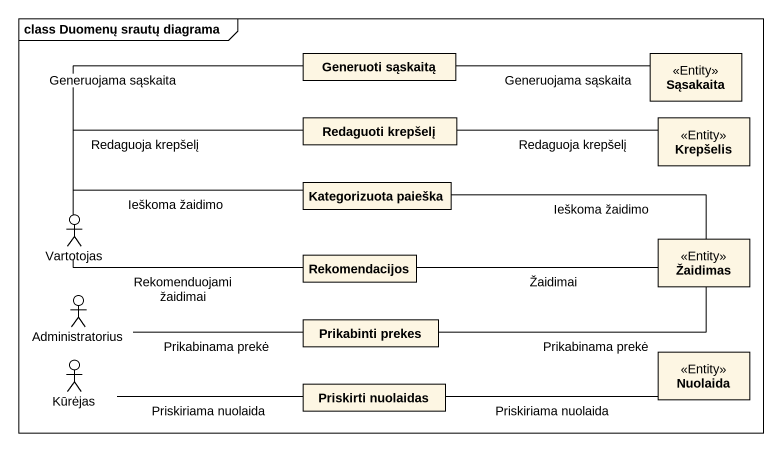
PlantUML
@startuml
mainframe class Duomenų srautų diagrama
allowmixing
hide circle
hide empty members
class "Generuoti sąskaitą" as Generuoti_sąskaitą
class Sąsakaita <<Entity>>
class "Redaguoti krepšelį" as Redaguoti_krepšelį
class Krepšelis <<Entity>>
actor Vartotojas
class "Kategorizuota paieška" as Kategorizuota_paieška
class Rekomendacijos
class Žaidimas <<Entity>>
actor Administratorius
class "Prikabinti prekes" as Prikabinti_prekes
actor Kūrėjas
class Nuolaida <<Entity>>
class "Priskirti nuolaidas" as Priskirti_nuolaidas
Generuoti_sąskaitą -right- Sąsakaita : Generuojama sąskaita
Redaguoti_krepšelį -right- Krepšelis : Redaguoja krepšelį
Vartotojas -right- Generuoti_sąskaitą : Generuojama sąskaita
Vartotojas -right- Redaguoti_krepšelį : Redaguoja krepšelį
Vartotojas -right- Kategorizuota_paieška : Ieškoma žaidimo
Kategorizuota_paieška -right- Žaidimas : Ieškoma žaidimo
Rekomendacijos -left- Vartotojas : Rekomenduojami žaidimai
Žaidimas -left- Rekomendacijos : Žaidimai
Administratorius -right- Prikabinti_prekes : Prikabinama prekė
Prikabinti_prekes -right- Žaidimas : Prikabinama prekė
Kūrėjas -right- Priskirti_nuolaidas : Priskiriama nuolaida
Priskirti_nuolaidas -right- Nuolaida : Priskiriama nuolaida
@enduml
